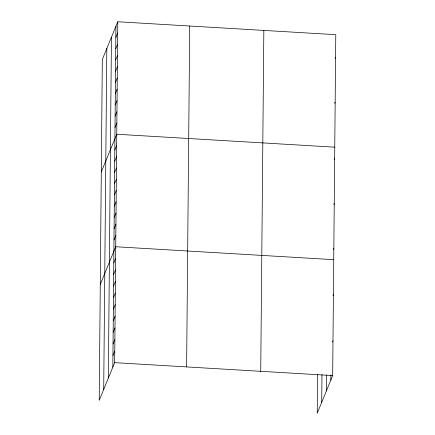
<?xml version="1.0" encoding="UTF-8"?>
<svg xmlns="http://www.w3.org/2000/svg" width="435" height="435" viewBox="0 0 435 435"><rect width="100%" height="100%" fill="white"/><g stroke="black" fill="none" stroke-linecap="round" stroke-linejoin="round"><path stroke-width="0.65" d="M103.709 389.368L106.814 48.47M108.337 378.086L111.442 37.187M112.828 367.135L115.933 26.236M117.776 21.75L102.323 59.421L99.218 400.32L114.671 362.649L117.776 21.75L335.782 34.68L332.677 375.579L317.224 413.25L317.577 374.617M186.61 366.917L189.714 26.018M260.734 371.311L263.838 30.412M321.715 402.299L321.971 374.611M326.342 391.016L326.489 374.916M330.834 380.065L330.883 374.916M115.83 37.486L117.673 33M115.732 48.736L117.57 44.25M115.628 59.986L117.466 55.501M115.525 71.237L117.363 66.751M115.422 82.487L117.26 78.001M115.319 93.737L117.162 89.246M115.215 104.982L117.058 100.496M115.117 116.232L116.955 111.746M115.014 127.482L116.852 122.996M101.301 171.917L116.749 134.246L334.754 147.177M114.807 149.983L116.645 145.497M114.704 161.233L116.547 156.747M114.601 172.483L116.444 167.997M114.497 183.733L116.341 179.247M114.4 194.983L116.237 190.497M114.296 206.233L116.134 201.742M114.193 217.478L116.031 212.992M114.09 228.728L115.927 224.242M113.986 239.979L115.83 235.493M100.273 284.414L115.726 246.743L333.732 259.673M113.78 262.822L115.618 258.336M113.676 274.409L115.514 269.923M113.568 286.002L115.411 281.516M113.464 297.594L115.302 293.103M113.356 309.182L115.199 304.696M113.252 320.774L115.09 316.288M113.144 332.362L114.987 327.876M113.04 343.954L114.878 339.469M112.937 355.547L114.775 351.056M335.119 58.301L335.575 57.181M334.705 103.302L335.167 102.176M334.194 159.547L334.656 158.427M333.786 204.548L334.243 203.422M333.373 249.543L333.835 248.423M332.954 295.566L333.417 294.446M332.53 341.926L332.992 340.806M114.671 362.649L332.677 375.579"/></g></svg>
